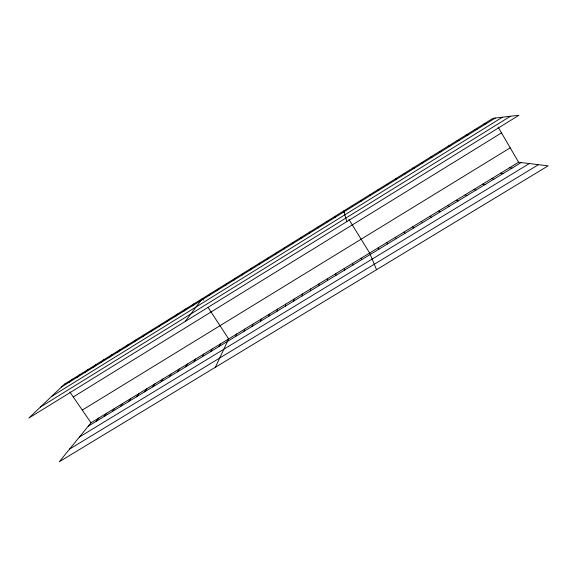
<?xml version="1.0" encoding="UTF-8"?>
<svg xmlns="http://www.w3.org/2000/svg" width="577" height="577" viewBox="0 0 577 577"><rect width="100%" height="100%" fill="white"/><g stroke="black" fill="none" stroke-linecap="round" stroke-linejoin="round"><path stroke-width="0.87" d="M318.958 285.687L319.002 283.87M318.129 227.893L318.179 226.775M310.513 290.837L310.657 288.954M302.088 295.965L302.334 294.025M309.575 233.195L309.734 232.012M293.693 301.079L294.039 299.081M301.05 238.481L301.317 237.234M285.319 306.171L285.774 304.115M276.974 311.255L277.53 309.135M292.553 243.746L292.921 242.441M268.658 316.319L269.315 314.14M260.371 321.36L261.129 319.131M284.079 249.004L284.555 247.627M252.113 326.394L252.964 324.108M275.64 254.233L276.217 252.798M243.876 331.407L244.828 329.063M235.661 336.413L236.714 334.004M267.223 259.455L267.908 257.955M215.387 367.26L228.629 338.93L208.167 307.534M219.072 346.51L220.32 343.993M258.835 264.655L259.621 263.098M210.692 351.609L212.047 349.035M250.476 269.841L251.363 268.218M202.347 356.694L203.796 354.062M194.023 361.765L195.567 359.074M242.138 275.005L243.126 273.325M185.722 366.821L187.366 364.073M177.456 371.855L179.195 369.049M233.829 280.155L234.918 278.417M169.212 376.875L171.052 374.011M225.549 285.29L226.739 283.487M160.997 381.873L162.93 378.959M152.804 386.864L154.831 383.893M217.298 290.411L218.589 288.55M144.647 391.833L146.767 388.804M136.504 396.788L138.718 393.709M209.069 295.511L210.454 293.592M128.397 401.729L130.705 398.592M185.26 321.432L202.354 298.612L203.32 300.105M120.312 406.648L122.713 403.46M112.248 411.56L114.744 408.314M192.451 305.817L194.031 303.776M104.221 416.45L106.803 413.154M96.208 421.325L98.883 417.979M184.056 311.025L185.736 308.919M90.993 422.79L59.294 461.744L548.15 165.837L518.608 162.26L90.993 422.79L69.846 391.978M175.689 316.21L177.471 314.047M167.344 321.382L169.227 319.16M159.036 326.539L161.012 324.26M150.748 331.674L152.826 329.337M142.49 336.795L144.661 334.4M134.261 341.894L136.525 339.442M126.053 346.986L128.419 344.476M117.874 352.057L120.333 349.489M109.724 357.113L112.277 354.487M101.595 362.147L104.242 359.471M93.503 367.167L96.236 364.433M85.425 372.172L88.259 369.381M77.383 377.163L80.304 374.322M69.355 382.14L72.37 379.24M61.364 387.095L495.275 118.054M51.461 396.529L502.43 117.21M40.44 407.03L510.45 116.258M73.257 396.954L501.521 132.89M82.28 410.096L510.212 147.835M88.231 426.187L521.161 162.57M79.41 437.02L529.325 163.558M69.601 449.079L538.471 164.661M484.016 123.911L486.13 123.723M475.03 129.486L477.02 129.371M466.072 135.047L467.94 135.004M457.135 140.586L458.888 140.608M448.235 146.104L449.872 146.205M439.364 151.607L440.886 151.78M509.614 167.741L512.044 168.116M430.529 157.088L431.921 157.333M500.648 173.201L502.956 173.648M491.719 178.646L493.905 179.166M421.715 162.555L422.999 162.865M482.812 184.07L484.882 184.662M412.93 168.008L414.098 168.383M473.933 189.48L475.888 190.136M465.084 194.867L466.923 195.596M404.174 173.439L405.227 173.886M456.27 200.241L457.987 201.034M447.478 205.6L449.079 206.458M395.447 178.848L396.385 179.368M438.715 210.937L440.208 211.86M386.749 184.243L387.578 184.828M429.988 216.252L431.358 217.248M421.282 221.561L422.544 222.614M378.079 189.617L378.793 190.273M412.605 226.84L413.752 227.965M403.958 232.113L404.996 233.303M369.439 194.983L370.045 195.704M395.339 237.363L396.262 238.618M360.827 200.32L361.317 201.113M386.749 242.6L387.564 243.912M344.548 212.35L343.683 210.951L346.827 221.604M348.854 219.332L369.648 253.014L376.543 269.711M498.131 127.07L518.608 162.26M378.18 247.814L378.887 249.199M352.244 205.643L352.626 206.501M361.137 258.2L361.628 259.708M352.655 263.364L353.037 264.937M344.202 268.514L344.476 270.151M335.158 216.245L335.316 217.233M335.778 273.649L335.944 275.344M326.654 221.518L326.712 222.571M327.375 278.77L327.44 280.523M64.465 384.138L28.85 418.073L518.954 115.256L493.039 118.314L64.465 384.138"/></g></svg>
